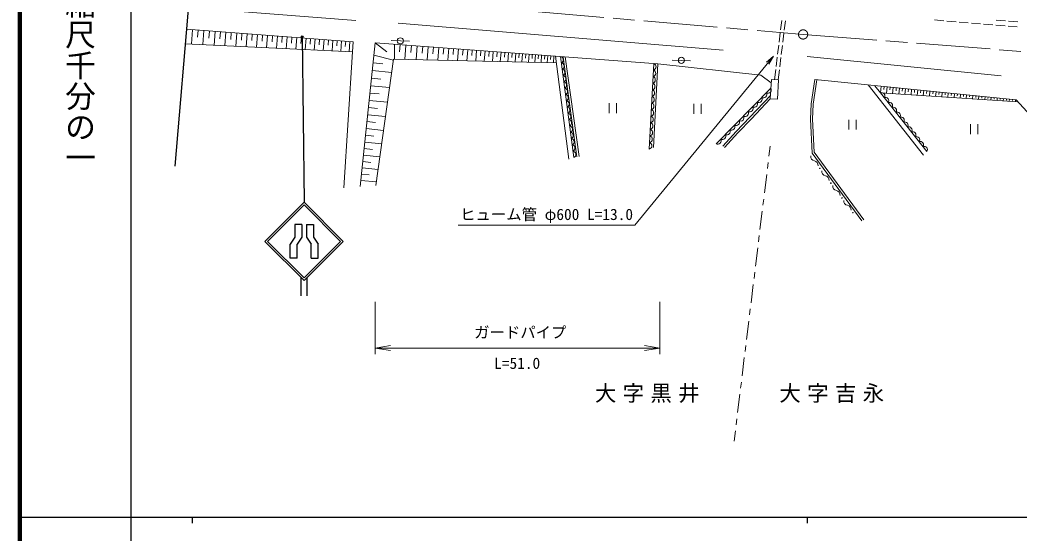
# Model space of a CAD drawing. Units: millimetres, scale not verified. Extents: x 40000 to 680000, y 20000 to 380000.
# Drawn here: x 40000 to 202442, y 202409 to 285876 of the extents above; entities that cross this region are included whole.
import ezdxf
from ezdxf.enums import TextEntityAlignment as Align

# ---------------------------------------------------------------- set-up
doc = ezdxf.new("R2010")
doc.units = ezdxf.units.MM
doc.header["$LTSCALE"] = 1000
doc.linetypes.add('CHAIN', pattern=[18.5, 12, -1.5, 3.5, -1.5])
for name, color, linetype, lineweight in [('M-BMK', 2, 'CHAIN', 13), ('M-BMK-HTXT', 7, 'Continuous', 13), ('M-BMK-OTRS', 5, 'Continuous', 25), ('M-STR-HTXT', 7, 'Continuous', 13), ('M-STR-STRC', 7, 'Continuous', 25), ('M-TTL', 2, 'Continuous', 140), ('M-TTL-BAND', 7, 'Continuous', 25), ('M-WORK', 1, 'Continuous', 13)]:
    doc.layers.add(name, color=color, linetype=linetype, lineweight=lineweight)
doc.styles.add('@ＭＳ ゴシック', font='')
doc.styles.add('ＭＳ ゴシック', font='')
doc.styles.get('@ＭＳ ゴシック').set_extended_font_data('@MS Gothic')
doc.styles.get('ＭＳ ゴシック').set_extended_font_data('MS Gothic')

# ---------------------------------------------------------------- blocks, each defined once
blk = doc.blocks.new('open_arrow')
at = {"color": 0, "linetype": 'Continuous', "lineweight": -2}
blk.add_lwpolyline([(7.5, 1.25), (0, 0), (7.5, -1.25)], dxfattribs=at)

msp = doc.modelspace()

# ---------------------------------------------------------------- linework, layer by layer
at = {"layer": 'M-BMK'}
for p, q in [((67695, 291998), (167336, 283523)), ((167336, 283523), (218041, 279579))]:
    msp.add_line(p, q, dxfattribs=at)
msp.add_circle((167336, 283523), 750, dxfattribs=at)
at = {"layer": 'M-BMK-HTXT'}
for p, q in [((161777, 263695), (161980, 265357)), ((161534, 261709), (161655, 262702)), ((161050, 257739), (161413, 260717)), ((160807, 255753), (160928, 256746)), ((160323, 251783), (160686, 254761)), ((160080, 249798), (160201, 250790)), ((159596, 245827), (159959, 248805)), ((159353, 243842), (159474, 244835)), ((158869, 239871), (159232, 242849)), ((158626, 237886), (158747, 238879)), ((158142, 233916), (158505, 236893)), ((157899, 231930), (158020, 232923)), ((157415, 227960), (157778, 230938)), ((157172, 225974), (157293, 226967)), ((156688, 222004), (157051, 224982)), ((156445, 220019), (156566, 221011)), ((156121, 217363), (156324, 219026))]:
    msp.add_line(p, q, dxfattribs=at)
at = {"layer": 'M-BMK-OTRS'}
msp.add_line((67695, 291998), (65177, 262104), dxfattribs=at)
at = {"layer": 'M-STR-HTXT'}
for p, q in [((97747, 240000), (97747, 231500)), ((144036, 240000), (144036, 231500)), ((97747, 232500), (144036, 232500))]:
    msp.add_line(p, q, dxfattribs=at)
msp.add_lwpolyline([(162500, 280000), (140000, 252500), (111250, 252500)], dxfattribs=at)
at = {"layer": 'M-STR-STRC'}
for p, q in [((85901, 283155), (86191, 256224)), ((84677, 252615), (84677, 250535)), ((85809, 252615), (84677, 252615)), ((85809, 252615), (85809, 250535)), ((86573, 252615), (87705, 252615)), ((86573, 252615), (86573, 250535)), ((87705, 252615), (87705, 250535)), ((84677, 250535), (83923, 249404)), ((85809, 250535), (85054, 249404)), ((86573, 250535), (87328, 249404)), ((87705, 250535), (88459, 249404)), ((83923, 247141), (83923, 249404)), ((85054, 247141), (85054, 249404)), ((87328, 247141), (87328, 249404)), ((88459, 247141), (88459, 249404)), ((85054, 247141), (83923, 247141)), ((87328, 247141), (88459, 247141)), ((85691, 243996), (85691, 240996)), ((86691, 240996), (86691, 243996))]:
    msp.add_line(p, q, dxfattribs=at)
for points in [[(86191, 243496), (92555, 249860), (86191, 256224), (79827, 249860)], [(86191, 243921), (92131, 249860), (86191, 255800), (80251, 249860)]]:
    msp.add_lwpolyline(points, close=True, dxfattribs=at)
msp.add_circle((85901, 283155), 150, dxfattribs=at)
at = {"layer": 'M-TTL'}
msp.add_line((40000, 380000), (40000, 20000), dxfattribs=at)
at = {"layer": 'M-TTL-BAND'}
for p, q in [((58000, 370000), (58000, 20000)), ((40000, 205000), (579000, 205000)), ((68000, 205000), (68000, 204000)), ((168000, 205000), (168000, 204000))]:
    msp.add_line(p, q, dxfattribs=at)
at = {"layer": 'M-WORK'}
for p, q in [((67350, 287900), (94605, 285783)), ((67051, 284354), (94161, 282346)), ((68049, 284280), (67877, 281967)), ((101466, 285331), (154315, 280964)), ((163682, 284277), (163866, 285766)), ((164280, 284224), (164464, 285712)), ((188708, 285873), (190203, 285748)), ((190701, 285707), (192196, 285582)), ((192694, 285540), (194189, 285415)), ((194688, 285373), (196182, 285248)), ((196681, 285207), (198175, 285082)), ((198674, 285040), (200168, 284915)), ((198735, 285838), (200230, 285713)), ((200667, 284873), (202161, 284748)), ((200728, 285671), (202223, 285546)), ((68974, 284212), (68888, 283055)), ((69899, 284143), (69731, 281875)), ((70806, 284076), (70722, 282942)), ((71713, 284009), (71549, 281786)), ((72603, 283943), (72520, 282831)), ((73492, 283877), (73330, 281698)), ((74363, 283812), (74282, 282723)), ((75235, 283748), (75076, 281612)), ((76089, 283684), (76010, 282617)), ((76943, 283621), (76788, 281528)), ((77780, 283559), (77703, 282512)), ((78618, 283497), (78466, 281445)), ((79439, 283436), (79363, 282410)), ((80259, 283376), (80110, 281364)), ((81064, 283316), (80989, 282310)), ((81868, 283256), (81722, 281285)), ((82657, 283198), (82584, 282212)), ((83446, 283139), (83303, 281207)), ((84219, 283082), (84147, 282116)), ((84992, 283025), (84851, 281131)), ((85749, 282969), (85679, 282022)), ((86507, 282913), (86370, 281056)), ((87250, 282858), (87181, 281929)), ((87993, 282803), (87858, 280982)), ((88721, 282749), (88653, 281839)), ((89449, 282695), (89317, 280911)), ((163436, 282292), (163620, 283781)), ((164034, 282239), (164218, 283727)), ((94050, 280677), (66855, 282017)), ((90162, 282642), (90096, 281750)), ((90876, 282589), (90747, 280840)), ((91576, 282537), (91511, 281663)), ((92275, 282485), (92148, 280771)), ((92961, 282435), (92897, 281577)), ((93646, 282384), (93522, 280703)), ((94161, 282346), (94050, 280677)), ((95328, 258793), (97747, 282169)), ((97747, 282169), (127090, 279972)), ((97747, 282169), (99676, 280697)), ((101856, 282482), (100358, 282550)), ((100873, 281935), (100889, 279509)), ((101803, 281865), (101716, 280703)), ((101856, 282482), (103356, 282448)), ((102733, 281796), (102559, 279471)), ((103663, 281726), (103576, 280564)), ((104593, 281656), (104426, 279428)), ((105485, 281590), (105401, 280475)), ((106376, 281523), (106216, 279387)), ((107230, 281459), (107150, 280391)), ((108085, 281395), (107931, 279348)), ((108904, 281334), (108827, 280310)), ((109723, 281272), (109576, 279310)), ((110508, 281214), (110434, 280232)), ((111293, 281155), (111152, 279274)), ((112045, 281098), (111975, 280158)), ((112797, 281042), (112662, 279239)), ((163189, 280308), (163374, 281796)), ((163787, 280254), (163972, 281743)), ((94050, 280677), (92676, 258587)), ((97538, 280146), (100731, 279348)), ((100754, 279512), (97872, 258971)), ((127229, 278905), (100754, 279512)), ((113519, 280988), (113451, 280087)), ((114240, 280934), (114110, 279206)), ((114931, 280882), (114866, 280018)), ((115622, 280831), (115498, 279174)), ((116285, 280781), (116223, 279953)), ((116947, 280731), (116829, 279144)), ((117583, 280684), (117523, 279890)), ((118218, 280636), (118104, 279114)), ((118826, 280591), (118769, 279830)), ((119435, 280545), (119326, 279086)), ((120019, 280501), (119964, 279772)), ((120602, 280458), (120498, 279059)), ((121162, 280416), (121109, 279717)), ((121721, 280374), (121620, 279034)), ((122257, 280334), (122207, 279664)), ((122793, 280294), (122697, 279009)), ((123307, 280255), (123259, 279613)), ((123821, 280217), (123728, 278985)), ((124319, 280179), (124273, 279564)), ((124818, 280142), (124730, 278962)), ((125317, 280105), (125272, 279515)), ((125815, 280067), (125731, 278939)), ((126314, 280030), (126271, 279466)), ((126812, 279993), (126732, 278916)), ((127090, 279972), (129269, 263235)), ((127090, 279972), (143733, 278749)), ((130044, 263506), (127883, 279914)), ((128325, 279808), (130565, 263598)), ((128672, 279856), (130912, 263646)), ((162943, 278323), (163128, 279811)), ((163541, 278269), (163726, 279758)), ((168016, 279926), (199529, 276773)), ((97410, 278915), (98994, 278751)), ((142322, 264868), (143046, 278800)), ((143733, 278749), (142983, 265117)), ((160438, 276875), (143733, 278749)), ((147549, 279309), (146049, 279336)), ((147549, 279309), (149048, 279253)), ((162675, 276158), (162882, 277827)), ((97152, 276417), (98691, 276258)), ((97279, 277648), (100446, 277320)), ((162145, 275649), (160438, 276875)), ((162002, 273051), (162175, 276186)), ((162175, 276186), (163333, 276122)), ((163275, 276125), (163480, 277773)), ((169236, 276179), (168624, 272221)), ((169236, 276179), (201972, 272858)), ((97024, 275186), (100102, 274867)), ((153197, 265733), (162097, 274780)), ((163333, 276122), (163160, 272987)), ((169582, 276125), (168973, 272188)), ((177924, 275298), (186910, 263889)), ((179894, 274013), (179006, 275188)), ((180001, 275087), (179892, 274013)), ((180498, 275036), (180451, 274573)), ((180996, 274986), (180890, 273949)), ((181493, 274936), (181448, 274491)), ((181990, 274885), (181889, 273885)), ((182488, 274835), (182441, 274372)), ((182985, 274784), (182888, 273821)), ((183483, 274734), (183438, 274289)), ((183980, 274683), (183886, 273757)), ((184478, 274633), (184431, 274170)), ((184975, 274582), (184885, 273693)), ((185473, 274532), (185427, 274087)), ((96901, 273989), (98396, 273835)), ((162031, 273591), (158667, 270044)), ((162002, 273051), (158921, 269802)), ((163160, 272987), (162002, 273051)), ((187446, 264463), (179894, 274013)), ((179894, 274013), (202223, 272583)), ((185970, 274481), (185884, 273629)), ((186467, 274431), (186424, 274005)), ((186965, 274380), (186882, 273565)), ((187462, 274330), (187421, 273922)), ((187960, 274279), (187881, 273501)), ((188457, 274229), (188418, 273840)), ((188955, 274179), (188879, 273437)), ((189452, 274128), (189415, 273757)), ((189950, 274078), (189878, 273373)), ((190447, 274027), (190411, 273675)), ((190944, 273977), (190877, 273309)), ((191442, 273926), (191408, 273593)), ((191939, 273876), (191875, 273245)), ((192437, 273825), (192405, 273510)), ((192934, 273775), (192874, 273181)), ((193432, 273724), (193402, 273428)), ((193929, 273674), (193873, 273117)), ((194427, 273623), (194398, 273345)), ((194924, 273573), (194871, 273053)), ((195422, 273523), (195395, 273263)), ((195919, 273472), (195870, 272990)), ((196416, 273422), (196392, 273180)), ((196914, 273371), (196869, 272926)), ((197411, 273321), (197389, 273098)), ((197909, 273270), (197867, 272862)), ((198406, 273220), (198385, 273015)), ((198904, 273169), (198866, 272798)), ((199401, 273119), (199382, 272933)), ((199899, 273068), (199865, 272734)), ((200396, 273018), (200379, 272851)), ((200893, 272967), (200863, 272670)), ((201391, 272917), (201376, 272768)), ((96656, 271630), (98110, 271480)), ((96777, 272793), (99768, 272484)), ((135785, 272338), (135785, 270738)), ((136985, 270738), (136985, 272338)), ((149573, 272233), (149573, 270633)), ((150773, 270633), (150773, 272233)), ((168624, 272221), (168529, 269743)), ((168973, 272188), (168879, 269745)), ((201888, 272866), (201862, 272606)), ((201972, 272858), (212782, 261007)), ((96536, 270468), (99443, 270167)), ((158667, 270044), (156443, 267730)), ((158921, 269802), (156699, 267491)), ((168529, 269743), (168801, 264234)), ((168879, 269745), (169146, 264356)), ((96302, 268208), (99127, 267915)), ((96419, 269338), (97832, 269192)), ((174745, 269647), (174745, 268047)), ((175945, 268047), (175945, 269647)), ((194535, 268908), (194535, 267308)), ((195735, 267308), (195735, 268908)), ((96189, 267110), (97561, 266968)), ((156443, 267730), (154270, 265339)), ((156699, 267491), (154529, 265104)), ((95965, 264944), (97298, 264806)), ((96075, 266012), (98820, 265727)), ((95854, 263877), (98522, 263601)), ((168801, 264234), (176900, 253176)), ((169146, 264356), (177182, 253383)), ((95639, 261803), (98232, 261535)), ((95747, 262840), (97043, 262706)), ((95535, 260795), (96795, 260665)), ((95431, 259787), (97950, 259527))]:
    msp.add_line(p, q, dxfattribs=at)
for centre, radius in [((101856, 282482), 500), ((147549, 279309), 500), ((170058, 261743), 50), ((171849, 259337), 50), ((173641, 256930), 50), ((175432, 254524), 50)]:
    msp.add_circle(centre, radius, dxfattribs=at)
for centre, radius, start, end in [((127817, 279383), 534, 292.06227, 82.94246), ((127952, 278358), 534, 292.06227, 82.94246), ((128087, 277332), 534, 292.06227, 82.94246), ((142858, 278272), 560, 283.61609, 70.4363), ((128222, 276307), 534, 292.06227, 82.94246), ((142747, 276129), 560, 283.61609, 70.4363), ((142803, 277201), 560, 283.61609, 70.4363), ((128357, 275281), 534, 292.06227, 82.94246), ((128493, 274256), 534, 292.06227, 82.94246), ((142691, 275057), 560, 283.61609, 70.4363), ((161620, 274508), 550, 241.25974, 29.68257), ((128628, 273230), 534, 292.06227, 82.94246), ((142580, 272914), 560, 283.61609, 70.4363), ((142636, 273986), 560, 283.61609, 70.4363), ((160136, 273000), 550, 241.25974, 29.68257), ((160878, 273754), 550, 241.25974, 29.68257), ((180113, 273539), 522, 321.82312, 114.84904), ((180743, 272744), 522, 321.82312, 114.84904), ((128763, 272205), 534, 292.06227, 82.94246), ((128898, 271179), 534, 292.06227, 82.94246), ((142469, 270771), 560, 283.61609, 70.4363), ((142524, 271842), 560, 283.61609, 70.4363), ((158653, 271492), 550, 241.25974, 29.68257), ((159395, 272246), 550, 241.25974, 29.68257), ((181372, 271948), 522, 321.82312, 114.84904), ((182001, 271152), 522, 321.82312, 114.84904), ((129033, 270154), 534, 292.06227, 82.94246), ((129168, 269128), 534, 292.06227, 82.94246), ((142413, 269699), 560, 283.61609, 70.4363), ((157170, 269984), 550, 241.25974, 29.68257), ((157912, 270738), 550, 241.25974, 29.68257), ((182631, 270356), 522, 321.82312, 114.84904), ((183260, 269560), 522, 321.82312, 114.84904), ((129303, 268103), 534, 292.06227, 82.94246), ((142302, 267556), 560, 283.61609, 70.4363), ((142357, 268628), 560, 283.61609, 70.4363), ((155687, 268476), 550, 241.25974, 29.68257), ((156428, 269230), 550, 241.25974, 29.68257), ((183889, 268765), 522, 321.82312, 114.84904), ((184519, 267969), 522, 321.82312, 114.84904), ((129438, 267078), 534, 292.06227, 82.94246), ((129573, 266052), 534, 292.06227, 82.94246), ((142246, 266484), 560, 283.61609, 70.4363), ((153462, 266214), 550, 241.25974, 29.68257), ((154203, 266968), 550, 241.25974, 29.68257), ((154945, 267722), 550, 241.25974, 29.68257), ((185148, 267173), 522, 321.82312, 114.84904), ((185777, 266377), 522, 321.82312, 114.84904), ((129708, 265027), 534, 292.06227, 82.94246), ((142190, 265413), 560, 283.61609, 70.4363), ((186406, 265581), 522, 321.82312, 114.84904), ((187036, 264786), 522, 321.82312, 114.84904), ((129843, 264001), 534, 292.06227, 82.94246), ((169285, 263661), 725, 173.06514, 260.27078), ((169040, 262232), 725, 353.06514, 80.27078), ((171076, 261254), 725, 173.06514, 260.27078), ((170831, 259825), 725, 353.06514, 80.27078), ((172868, 258848), 725, 173.06514, 260.27078), ((172623, 257419), 725, 353.06514, 80.27078), ((174659, 256442), 725, 173.06514, 260.27078), ((174414, 255013), 725, 353.06514, 80.27078)]:
    msp.add_arc(centre, radius, start, end, dxfattribs=at)

# ---------------------------------------------------------------- block references
at = {"layer": 'M-STR-HTXT'}
for p, xscale, yscale, rotation in [((162500, 280000), 200, 200, 230.7), ((144036, 232500), 333, 333, 180)]:
    msp.add_blockref('open_arrow', p, dxfattribs=dict(at, xscale=xscale, yscale=yscale, rotation=rotation))
at = {"layer": 'M-STR-HTXT', "xscale": 333, "yscale": 333}
msp.add_blockref('open_arrow', (97747, 232500), dxfattribs=at)

# ---------------------------------------------------------------- texts
at = {"layer": 'M-BMK-HTXT', "char_height": 2566, "attachment_point": 5, "style": 'ＭＳ ゴシック'}
for s, insert in [('\\T1.29;大字黒井', (142500, 225000)), ('\\T1.29;大字吉永', (172500, 225000))]:
    msp.add_mtext(s, dxfattribs=dict(at, insert=insert))
at = {"layer": 'M-STR-HTXT', "style": 'ＭＳ ゴシック'}
for s, p in [('ヒューム管 φ600 L=13.0', (125625, 254250)), ('ガードパイプ', (121347, 235053))]:
    msp.add_text(s, height=1833, dxfattribs=at).set_placement(p, align=Align.MIDDLE_CENTER)
msp.add_text('L=51.0', height=1833, dxfattribs=at).set_placement((120842, 228562), align=Align.BOTTOM_CENTER)
at = {"layer": 'M-TTL-BAND', "style": '@ＭＳ ゴシック'}
msp.add_text('縮尺千分の一', height=3666, rotation=270, dxfattribs=at).set_placement((49777, 261030), align=Align.MIDDLE_RIGHT)

doc.saveas('drawing.dxf')
